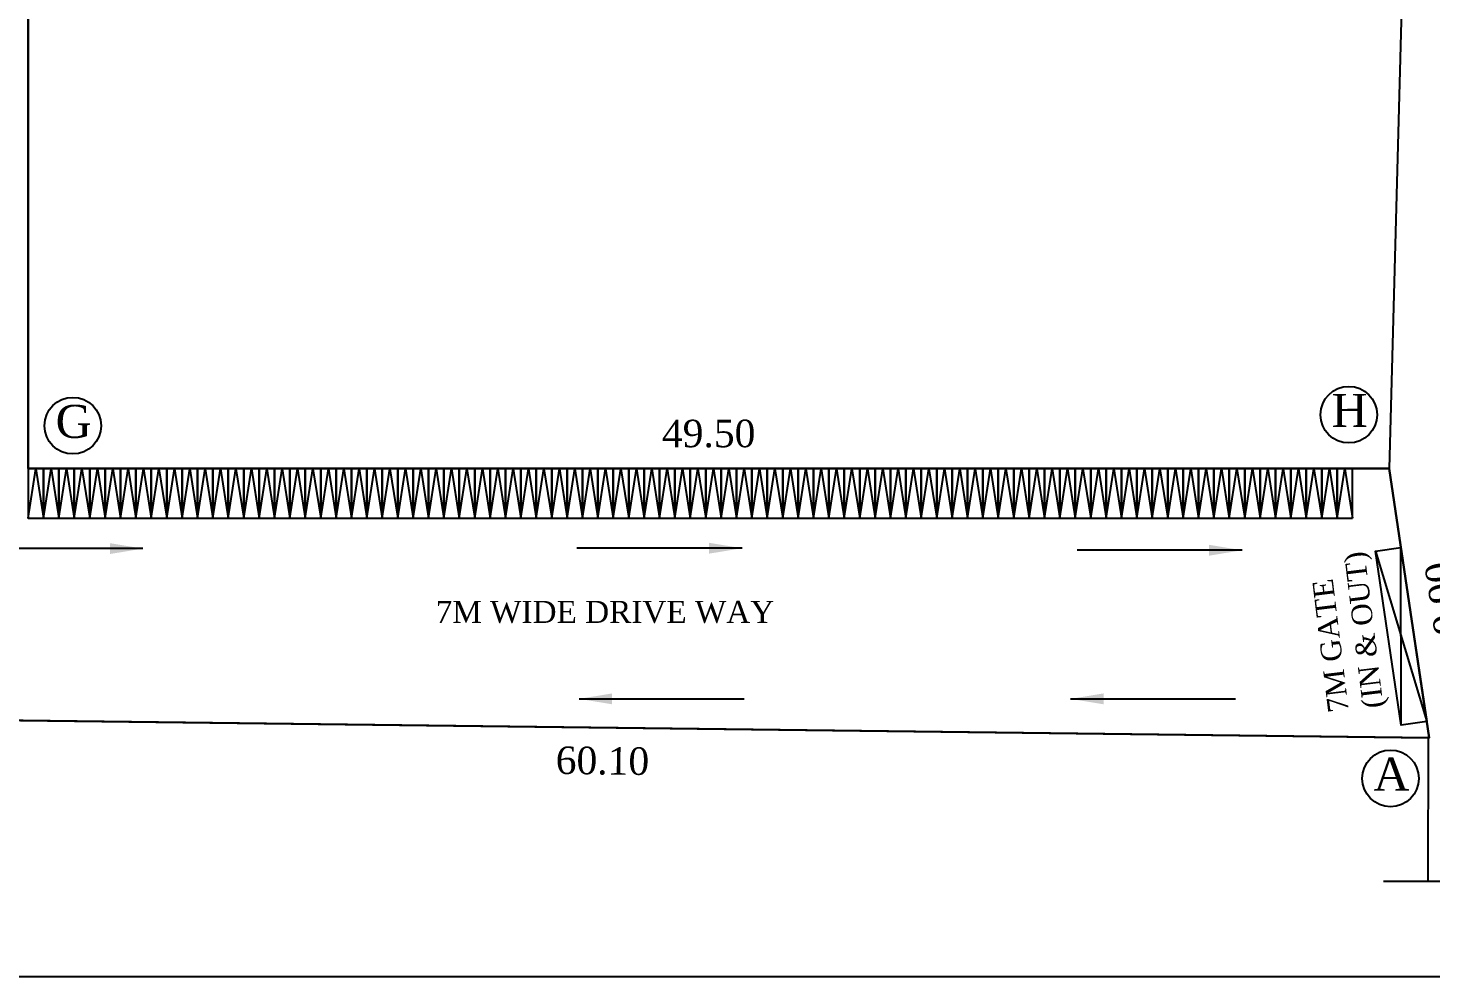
# Model space of a CAD drawing. Header units: metres. Extents: x 3616 to 3987, y 1122 to 1251.
# Drawn here: x 3676.2 to 3727.2, y 1122 to 1156.4 of the extents above; entities that cross this region are included whole.
import ezdxf

# ---------------------------------------------------------------- set-up
doc = ezdxf.new("R2010")
doc.units = ezdxf.units.M
doc.layers.add('CYCLE_PARKING', color=250, linetype='Continuous')
doc.layers.add('PLOT_BOUNDARY', color=70, linetype='Continuous')
doc.styles.add('ANAND', font='times.ttf')
doc.styles.add('SEN', font='times.ttf')
doc.dimstyles.new('v', dxfattribs={"dimtxt": 1, "dimasz": 2, "dimexe": 0.18, "dimexo": 0.0625, "dimgap": 0.75, "dimtad": 1, "dimzin": 0, "dimdsep": 46, "dimtxsty": 'SEN', "dimcen": 2, "dimse1": 1, "dimse2": 1, "dimsd1": 1, "dimsd2": 1, "dimazin": 0, "dimtfac": 1, "dimtofl": 0, "dimtmove": 0, "dimatfit": 3, "dimfxl": 0, "dimtolj": 1, "dimtzin": 0, "dimarcsym": 0})
doc.dimstyles.new('V1', dxfattribs={"dimtxt": 0.23, "dimasz": 0.1, "dimexe": 0.18, "dimexo": 0.0625, "dimgap": 0.09, "dimtad": 1, "dimzin": 0, "dimdsep": 46, "dimtxsty": 'ANAND', "dimcen": 0.09, "dimadec": 0, "dimazin": 0, "dimtfac": 1, "dimtix": 1, "dimtofl": 0, "dimtmove": 2, "dimatfit": 0, "dimfxl": 0, "dimtolj": 1, "dimtzin": 0, "dimarcsym": 0})

# ---------------------------------------------------------------- blocks, each defined once
blk = doc.blocks.new('*D330')
at = {"layer": 'Defpoints', "color": 0}
for p in [(3676.172, 1140.443), (3725.672, 1140.443), (3725.672, 1140.443)]:
    blk.add_point(p, dxfattribs=at)
at = {"color": 0, "insert": (3700.922, 1141.703), "char_height": 1, "attachment_point": 5, "style": 'SEN'}
blk.add_mtext('\\A1;49.50', dxfattribs=at)
blk = doc.blocks.new('*D331')
at = {"layer": 'Defpoints', "color": 0}
for p in [(3667.028, 1131.391), (3727.123, 1130.65), (3727.093, 1128.182)]:
    blk.add_point(p, dxfattribs=at)
at = {"color": 0, "insert": (3697.061, 1129.812), "char_height": 1, "attachment_point": 5, "rotation": 359.2942, "style": 'SEN'}
blk.add_mtext('\\A1;60.10', dxfattribs=at)
blk = doc.blocks.new('*D332')
at = {"layer": 'Defpoints', "color": 0}
for p in [(3725.672, 1140.443), (3725.672, 1140.443), (3727.123, 1130.65)]:
    blk.add_point(p, dxfattribs=at)
at = {"color": 0, "insert": (3727.644, 1135.731), "char_height": 1, "attachment_point": 5, "rotation": 98.4305, "style": 'SEN'}
blk.add_mtext('\\A1;9.90', dxfattribs=at)
blk = doc.blocks.new('*D333')
at = {"layer": 'Defpoints', "color": 0}
for p in [(3676.172, 1226.643), (3679.365, 1226.643), (3676.172, 1140.443)]:
    blk.add_point(p, dxfattribs=at)
at = {"color": 0, "insert": (3678.105, 1183.543), "char_height": 1, "attachment_point": 5, "rotation": 90, "style": 'SEN'}
blk.add_mtext('\\A1;86.20', dxfattribs=at)

msp = doc.modelspace()

# ---------------------------------------------------------------- linework, layer by layer
at = {"lineweight": -2}
for p, q in [((3726.72349, 1180.12808), (3725.67169, 1140.44319)), ((3727.08085, 1130.65068), (3727.07329, 1125.43852))]:
    msp.add_line(p, q, dxfattribs=at)
for p, q in [((3676.17169, 1140.44319), (3725.67169, 1140.44319)), ((3725.67169, 1140.44319), (3727.12313, 1130.65016)), ((3725.67169, 1140.44319), (3727.12313, 1130.65016)), ((3725.16626, 1137.437), (3727.03498, 1131.24496)), ((3726.10437, 1131.10704), (3726.09687, 1137.57493)), ((3727.12313, 1130.65016), (3667.02769, 1131.39053))]:
    msp.add_line(p, q)
for points in [[(3615.51757, 1232.38797), (3738.31728, 1232.38797), (3738.31728, 1121.96448), (3615.51757, 1121.96448)], [(3726.09687, 1137.57493), (3727.03498, 1131.24496), (3726.10437, 1131.10704), (3725.16626, 1137.437)]]:
    msp.add_lwpolyline(points, close=True)
for points in [[(3667.02769, 1131.39053), (3667.02769, 1155.79053), (3618.46677, 1159.90816), (3619.93609, 1226.64319), (3676.17169, 1226.64319), (3676.17169, 1140.44319), (3725.67169, 1140.44319), (3727.12313, 1130.65016), (3667.02769, 1131.39053)], [(3667.02769, 1131.39053), (3667.02769, 1155.79053), (3618.46677, 1159.90816), (3619.93609, 1226.64319), (3676.17169, 1226.64319), (3676.17169, 1140.44319), (3725.67169, 1140.44319), (3727.12313, 1130.65016), (3667.02769, 1131.39053)], [(3667.02769, 1131.39053), (3667.02769, 1155.79053), (3618.46677, 1159.90816), (3619.93609, 1226.64319), (3676.17169, 1226.64319), (3676.17169, 1140.44319), (3725.67169, 1140.44319), (3727.12313, 1130.65016), (3667.02769, 1131.39053)], [(3676.17169, 1226.64319), (3676.17169, 1140.44319), (3725.67169, 1140.44319), (3727.12313, 1130.65016)], [(3667.02769, 1155.79053), (3667.02769, 1131.39053), (3727.08085, 1130.65068)]]:
    msp.add_lwpolyline(points)
at = {"color": 8}
for points in [[(3676.17439, 1138.63167), (3676.45439, 1140.43167), (3676.73439, 1138.63167)], [(3676.73439, 1138.63167), (3677.01439, 1140.43167), (3677.29439, 1138.63167)], [(3677.29439, 1138.63167), (3677.57439, 1140.43167), (3677.85439, 1138.63167)], [(3677.85439, 1138.63167), (3678.13439, 1140.43167), (3678.41439, 1138.63167)], [(3678.41439, 1138.63167), (3678.69439, 1140.43167), (3678.97439, 1138.63167)], [(3678.97439, 1138.63167), (3679.25439, 1140.43167), (3679.53439, 1138.63167)], [(3679.53439, 1138.63167), (3679.81439, 1140.43167), (3680.09439, 1138.63167)], [(3680.09439, 1138.63167), (3680.37439, 1140.43167), (3680.65439, 1138.63167)], [(3680.65439, 1138.63167), (3680.93439, 1140.43167), (3681.21439, 1138.63167)], [(3681.21439, 1138.63167), (3681.49439, 1140.43167), (3681.77439, 1138.63167)], [(3681.77439, 1138.63167), (3682.05439, 1140.43167), (3682.33439, 1138.63167)], [(3682.33439, 1138.63167), (3682.61439, 1140.43167), (3682.89439, 1138.63167)], [(3682.89439, 1138.63167), (3683.17439, 1140.43167), (3683.45439, 1138.63167)], [(3683.45439, 1138.63167), (3683.73439, 1140.43167), (3684.01439, 1138.63167)], [(3684.01439, 1138.63167), (3684.29439, 1140.43167), (3684.57439, 1138.63167)], [(3684.57439, 1138.63167), (3684.85439, 1140.43167), (3685.13439, 1138.63167)], [(3685.13439, 1138.63167), (3685.41439, 1140.43167), (3685.69439, 1138.63167)], [(3685.69439, 1138.63167), (3685.97439, 1140.43167), (3686.25439, 1138.63167)], [(3686.25439, 1138.63167), (3686.53439, 1140.43167), (3686.81439, 1138.63167)], [(3686.81439, 1138.63167), (3687.09439, 1140.43167), (3687.37439, 1138.63167)], [(3687.37439, 1138.63167), (3687.65439, 1140.43167), (3687.93439, 1138.63167)], [(3687.93439, 1138.63167), (3688.21439, 1140.43167), (3688.49439, 1138.63167)], [(3688.49439, 1138.63167), (3688.77439, 1140.43167), (3689.05439, 1138.63167)], [(3689.05439, 1138.63167), (3689.33439, 1140.43167), (3689.61439, 1138.63167)], [(3689.61439, 1138.63167), (3689.89439, 1140.43167), (3690.17439, 1138.63167)], [(3690.17439, 1138.63167), (3690.45439, 1140.43167), (3690.73439, 1138.63167)], [(3690.73439, 1138.63167), (3691.01439, 1140.43167), (3691.29439, 1138.63167)], [(3691.29439, 1138.63167), (3691.57439, 1140.43167), (3691.85439, 1138.63167)], [(3691.85439, 1138.63167), (3692.13439, 1140.43167), (3692.41439, 1138.63167)], [(3692.41439, 1138.63167), (3692.69439, 1140.43167), (3692.97439, 1138.63167)], [(3692.97439, 1138.63167), (3693.25439, 1140.43167), (3693.53439, 1138.63167)], [(3693.53439, 1138.63167), (3693.81439, 1140.43167), (3694.09439, 1138.63167)], [(3694.09439, 1138.63167), (3694.37439, 1140.43167), (3694.65439, 1138.63167)], [(3694.65439, 1138.63167), (3694.93439, 1140.43167), (3695.21439, 1138.63167)], [(3695.21439, 1138.63167), (3695.49439, 1140.43167), (3695.77439, 1138.63167)], [(3695.77439, 1138.63167), (3696.05439, 1140.43167), (3696.33439, 1138.63167)], [(3696.33439, 1138.63167), (3696.61439, 1140.43167), (3696.89439, 1138.63167)], [(3696.89439, 1138.63167), (3697.17439, 1140.43167), (3697.45439, 1138.63167)], [(3697.45439, 1138.63167), (3697.73439, 1140.43167), (3698.01439, 1138.63167)], [(3698.01439, 1138.63167), (3698.29439, 1140.43167), (3698.57439, 1138.63167)], [(3698.57439, 1138.63167), (3698.85439, 1140.43167), (3699.13439, 1138.63167)], [(3699.13439, 1138.63167), (3699.41439, 1140.43167), (3699.69439, 1138.63167)], [(3699.69439, 1138.63167), (3699.97439, 1140.43167), (3700.25439, 1138.63167)], [(3700.25439, 1138.63167), (3700.53439, 1140.43167), (3700.81439, 1138.63167)], [(3700.81439, 1138.63167), (3701.09439, 1140.43167), (3701.37439, 1138.63167)], [(3701.37439, 1138.63167), (3701.65439, 1140.43167), (3701.93439, 1138.63167)], [(3701.93439, 1138.63167), (3702.21439, 1140.43167), (3702.49439, 1138.63167)], [(3702.49439, 1138.63167), (3702.77439, 1140.43167), (3703.05439, 1138.63167)], [(3703.05439, 1138.63167), (3703.33439, 1140.43167), (3703.61439, 1138.63167)], [(3703.61439, 1138.63167), (3703.89439, 1140.43167), (3704.17439, 1138.63167)], [(3704.17439, 1138.63167), (3704.45439, 1140.43167), (3704.73439, 1138.63167)], [(3704.73439, 1138.63167), (3705.01439, 1140.43167), (3705.29439, 1138.63167)], [(3705.29439, 1138.63167), (3705.57439, 1140.43167), (3705.85439, 1138.63167)], [(3705.85439, 1138.63167), (3706.13439, 1140.43167), (3706.41439, 1138.63167)], [(3706.41439, 1138.63167), (3706.69439, 1140.43167), (3706.97439, 1138.63167)], [(3706.97439, 1138.63167), (3707.25439, 1140.43167), (3707.53439, 1138.63167)], [(3707.53439, 1138.63167), (3707.81439, 1140.43167), (3708.09439, 1138.63167)], [(3708.09439, 1138.63167), (3708.37439, 1140.43167), (3708.65439, 1138.63167)], [(3708.65439, 1138.63167), (3708.93439, 1140.43167), (3709.21439, 1138.63167)], [(3709.21439, 1138.63167), (3709.49439, 1140.43167), (3709.77439, 1138.63167)], [(3709.77439, 1138.63167), (3710.05439, 1140.43167), (3710.33439, 1138.63167)], [(3710.33439, 1138.63167), (3710.61439, 1140.43167), (3710.89439, 1138.63167)], [(3710.89439, 1138.63167), (3711.17439, 1140.43167), (3711.45439, 1138.63167)], [(3711.45439, 1138.63167), (3711.73439, 1140.43167), (3712.01439, 1138.63167)], [(3712.01439, 1138.63167), (3712.29439, 1140.43167), (3712.57439, 1138.63167)], [(3712.57439, 1138.63167), (3712.85439, 1140.43167), (3713.13439, 1138.63167)], [(3713.13439, 1138.63167), (3713.41439, 1140.43167), (3713.69439, 1138.63167)], [(3713.69439, 1138.63167), (3713.97439, 1140.43167), (3714.25439, 1138.63167)], [(3714.25439, 1138.63167), (3714.53439, 1140.43167), (3714.81439, 1138.63167)], [(3714.81439, 1138.63167), (3715.09439, 1140.43167), (3715.37439, 1138.63167)], [(3715.37439, 1138.63167), (3715.65439, 1140.43167), (3715.93439, 1138.63167)], [(3715.93439, 1138.63167), (3716.21439, 1140.43167), (3716.49439, 1138.63167)], [(3716.49439, 1138.63167), (3716.77439, 1140.43167), (3717.05439, 1138.63167)], [(3717.05439, 1138.63167), (3717.33439, 1140.43167), (3717.61439, 1138.63167)], [(3717.61439, 1138.63167), (3717.89439, 1140.43167), (3718.17439, 1138.63167)], [(3718.17439, 1138.63167), (3718.45439, 1140.43167), (3718.73439, 1138.63167)], [(3718.73439, 1138.63167), (3719.01439, 1140.43167), (3719.29439, 1138.63167)], [(3719.29439, 1138.63167), (3719.57439, 1140.43167), (3719.85439, 1138.63167)], [(3719.85439, 1138.63167), (3720.13439, 1140.43167), (3720.41439, 1138.63167)], [(3720.41439, 1138.63167), (3720.69439, 1140.43167), (3720.97439, 1138.63167)], [(3720.97439, 1138.63167), (3721.25439, 1140.43167), (3721.53439, 1138.63167)], [(3721.53439, 1138.63167), (3721.81439, 1140.43167), (3722.09439, 1138.63167)], [(3722.09439, 1138.63167), (3722.37439, 1140.43167), (3722.65439, 1138.63167)], [(3722.65439, 1138.63167), (3722.93439, 1140.43167), (3723.21439, 1138.63167)], [(3723.21439, 1138.63167), (3723.49439, 1140.43167), (3723.77439, 1138.63167)], [(3723.77439, 1138.63167), (3724.05439, 1140.43167), (3724.33439, 1138.63167)]]:
    msp.add_lwpolyline(points, dxfattribs=at)
at = {"linetype": 'Continuous', "lineweight": -2}
msp.add_lwpolyline([(3725.46557, 1125.43852), (3730.77067, 1125.43852), (3731.20798, 1124.23702), (3732.08261, 1126.64003), (3732.51992, 1125.43852), (3737.38682, 1125.43852)], dxfattribs=at)
at = {"lineweight": -2}
for centre in [(3724.19886, 1142.3954), (3677.79812, 1141.99664), (3725.71819, 1129.1791)]:
    msp.add_circle(centre, 1.02826, dxfattribs=at)
at = {"layer": 'CYCLE_PARKING', "color": 250, "lineweight": 25, "ltscale": 0.1}
for points in [[(3676.73439, 1138.63167), (3676.73439, 1140.43167), (3676.17439, 1140.43167), (3676.17439, 1138.63167)], [(3677.29439, 1138.63167), (3677.29439, 1140.43167), (3676.73439, 1140.43167), (3676.73439, 1138.63167)], [(3677.85439, 1138.63167), (3677.85439, 1140.43167), (3677.29439, 1140.43167), (3677.29439, 1138.63167)], [(3678.41439, 1138.63167), (3678.41439, 1140.43167), (3677.85439, 1140.43167), (3677.85439, 1138.63167)], [(3678.97439, 1138.63167), (3678.97439, 1140.43167), (3678.41439, 1140.43167), (3678.41439, 1138.63167)], [(3679.53439, 1138.63167), (3679.53439, 1140.43167), (3678.97439, 1140.43167), (3678.97439, 1138.63167)], [(3680.09439, 1138.63167), (3680.09439, 1140.43167), (3679.53439, 1140.43167), (3679.53439, 1138.63167)], [(3680.65439, 1138.63167), (3680.65439, 1140.43167), (3680.09439, 1140.43167), (3680.09439, 1138.63167)], [(3681.21439, 1138.63167), (3681.21439, 1140.43167), (3680.65439, 1140.43167), (3680.65439, 1138.63167)], [(3681.77439, 1138.63167), (3681.77439, 1140.43167), (3681.21439, 1140.43167), (3681.21439, 1138.63167)], [(3682.33439, 1138.63167), (3682.33439, 1140.43167), (3681.77439, 1140.43167), (3681.77439, 1138.63167)], [(3682.89439, 1138.63167), (3682.89439, 1140.43167), (3682.33439, 1140.43167), (3682.33439, 1138.63167)], [(3683.45439, 1138.63167), (3683.45439, 1140.43167), (3682.89439, 1140.43167), (3682.89439, 1138.63167)], [(3684.01439, 1138.63167), (3684.01439, 1140.43167), (3683.45439, 1140.43167), (3683.45439, 1138.63167)], [(3684.57439, 1138.63167), (3684.57439, 1140.43167), (3684.01439, 1140.43167), (3684.01439, 1138.63167)], [(3685.13439, 1138.63167), (3685.13439, 1140.43167), (3684.57439, 1140.43167), (3684.57439, 1138.63167)], [(3685.69439, 1138.63167), (3685.69439, 1140.43167), (3685.13439, 1140.43167), (3685.13439, 1138.63167)], [(3686.25439, 1138.63167), (3686.25439, 1140.43167), (3685.69439, 1140.43167), (3685.69439, 1138.63167)], [(3686.81439, 1138.63167), (3686.81439, 1140.43167), (3686.25439, 1140.43167), (3686.25439, 1138.63167)], [(3687.37439, 1138.63167), (3687.37439, 1140.43167), (3686.81439, 1140.43167), (3686.81439, 1138.63167)], [(3687.93439, 1138.63167), (3687.93439, 1140.43167), (3687.37439, 1140.43167), (3687.37439, 1138.63167)], [(3688.49439, 1138.63167), (3688.49439, 1140.43167), (3687.93439, 1140.43167), (3687.93439, 1138.63167)], [(3689.05439, 1138.63167), (3689.05439, 1140.43167), (3688.49439, 1140.43167), (3688.49439, 1138.63167)], [(3689.61439, 1138.63167), (3689.61439, 1140.43167), (3689.05439, 1140.43167), (3689.05439, 1138.63167)], [(3690.17439, 1138.63167), (3690.17439, 1140.43167), (3689.61439, 1140.43167), (3689.61439, 1138.63167)], [(3690.73439, 1138.63167), (3690.73439, 1140.43167), (3690.17439, 1140.43167), (3690.17439, 1138.63167)], [(3691.29439, 1138.63167), (3691.29439, 1140.43167), (3690.73439, 1140.43167), (3690.73439, 1138.63167)], [(3691.85439, 1138.63167), (3691.85439, 1140.43167), (3691.29439, 1140.43167), (3691.29439, 1138.63167)], [(3692.41439, 1138.63167), (3692.41439, 1140.43167), (3691.85439, 1140.43167), (3691.85439, 1138.63167)], [(3692.97439, 1138.63167), (3692.97439, 1140.43167), (3692.41439, 1140.43167), (3692.41439, 1138.63167)], [(3693.53439, 1138.63167), (3693.53439, 1140.43167), (3692.97439, 1140.43167), (3692.97439, 1138.63167)], [(3694.09439, 1138.63167), (3694.09439, 1140.43167), (3693.53439, 1140.43167), (3693.53439, 1138.63167)], [(3694.65439, 1138.63167), (3694.65439, 1140.43167), (3694.09439, 1140.43167), (3694.09439, 1138.63167)], [(3695.21439, 1138.63167), (3695.21439, 1140.43167), (3694.65439, 1140.43167), (3694.65439, 1138.63167)], [(3695.77439, 1138.63167), (3695.77439, 1140.43167), (3695.21439, 1140.43167), (3695.21439, 1138.63167)], [(3696.33439, 1138.63167), (3696.33439, 1140.43167), (3695.77439, 1140.43167), (3695.77439, 1138.63167)], [(3696.89439, 1138.63167), (3696.89439, 1140.43167), (3696.33439, 1140.43167), (3696.33439, 1138.63167)], [(3697.45439, 1138.63167), (3697.45439, 1140.43167), (3696.89439, 1140.43167), (3696.89439, 1138.63167)], [(3698.01439, 1138.63167), (3698.01439, 1140.43167), (3697.45439, 1140.43167), (3697.45439, 1138.63167)], [(3698.57439, 1138.63167), (3698.57439, 1140.43167), (3698.01439, 1140.43167), (3698.01439, 1138.63167)], [(3699.13439, 1138.63167), (3699.13439, 1140.43167), (3698.57439, 1140.43167), (3698.57439, 1138.63167)], [(3699.69439, 1138.63167), (3699.69439, 1140.43167), (3699.13439, 1140.43167), (3699.13439, 1138.63167)], [(3700.25439, 1138.63167), (3700.25439, 1140.43167), (3699.69439, 1140.43167), (3699.69439, 1138.63167)], [(3700.81439, 1138.63167), (3700.81439, 1140.43167), (3700.25439, 1140.43167), (3700.25439, 1138.63167)], [(3701.37439, 1138.63167), (3701.37439, 1140.43167), (3700.81439, 1140.43167), (3700.81439, 1138.63167)], [(3701.93439, 1138.63167), (3701.93439, 1140.43167), (3701.37439, 1140.43167), (3701.37439, 1138.63167)], [(3702.49439, 1138.63167), (3702.49439, 1140.43167), (3701.93439, 1140.43167), (3701.93439, 1138.63167)], [(3703.05439, 1138.63167), (3703.05439, 1140.43167), (3702.49439, 1140.43167), (3702.49439, 1138.63167)], [(3703.61439, 1138.63167), (3703.61439, 1140.43167), (3703.05439, 1140.43167), (3703.05439, 1138.63167)], [(3704.17439, 1138.63167), (3704.17439, 1140.43167), (3703.61439, 1140.43167), (3703.61439, 1138.63167)], [(3704.73439, 1138.63167), (3704.73439, 1140.43167), (3704.17439, 1140.43167), (3704.17439, 1138.63167)], [(3705.29439, 1138.63167), (3705.29439, 1140.43167), (3704.73439, 1140.43167), (3704.73439, 1138.63167)], [(3705.85439, 1138.63167), (3705.85439, 1140.43167), (3705.29439, 1140.43167), (3705.29439, 1138.63167)], [(3706.41439, 1138.63167), (3706.41439, 1140.43167), (3705.85439, 1140.43167), (3705.85439, 1138.63167)], [(3706.97439, 1138.63167), (3706.97439, 1140.43167), (3706.41439, 1140.43167), (3706.41439, 1138.63167)], [(3707.53439, 1138.63167), (3707.53439, 1140.43167), (3706.97439, 1140.43167), (3706.97439, 1138.63167)], [(3708.09439, 1138.63167), (3708.09439, 1140.43167), (3707.53439, 1140.43167), (3707.53439, 1138.63167)], [(3708.65439, 1138.63167), (3708.65439, 1140.43167), (3708.09439, 1140.43167), (3708.09439, 1138.63167)], [(3709.21439, 1138.63167), (3709.21439, 1140.43167), (3708.65439, 1140.43167), (3708.65439, 1138.63167)], [(3709.77439, 1138.63167), (3709.77439, 1140.43167), (3709.21439, 1140.43167), (3709.21439, 1138.63167)], [(3710.33439, 1138.63167), (3710.33439, 1140.43167), (3709.77439, 1140.43167), (3709.77439, 1138.63167)], [(3710.89439, 1138.63167), (3710.89439, 1140.43167), (3710.33439, 1140.43167), (3710.33439, 1138.63167)], [(3711.45439, 1138.63167), (3711.45439, 1140.43167), (3710.89439, 1140.43167), (3710.89439, 1138.63167)], [(3712.01439, 1138.63167), (3712.01439, 1140.43167), (3711.45439, 1140.43167), (3711.45439, 1138.63167)], [(3712.57439, 1138.63167), (3712.57439, 1140.43167), (3712.01439, 1140.43167), (3712.01439, 1138.63167)], [(3713.13439, 1138.63167), (3713.13439, 1140.43167), (3712.57439, 1140.43167), (3712.57439, 1138.63167)], [(3713.69439, 1138.63167), (3713.69439, 1140.43167), (3713.13439, 1140.43167), (3713.13439, 1138.63167)], [(3714.25439, 1138.63167), (3714.25439, 1140.43167), (3713.69439, 1140.43167), (3713.69439, 1138.63167)], [(3714.81439, 1138.63167), (3714.81439, 1140.43167), (3714.25439, 1140.43167), (3714.25439, 1138.63167)], [(3715.37439, 1138.63167), (3715.37439, 1140.43167), (3714.81439, 1140.43167), (3714.81439, 1138.63167)], [(3715.93439, 1138.63167), (3715.93439, 1140.43167), (3715.37439, 1140.43167), (3715.37439, 1138.63167)], [(3716.49439, 1138.63167), (3716.49439, 1140.43167), (3715.93439, 1140.43167), (3715.93439, 1138.63167)], [(3717.05439, 1138.63167), (3717.05439, 1140.43167), (3716.49439, 1140.43167), (3716.49439, 1138.63167)], [(3717.61439, 1138.63167), (3717.61439, 1140.43167), (3717.05439, 1140.43167), (3717.05439, 1138.63167)], [(3718.17439, 1138.63167), (3718.17439, 1140.43167), (3717.61439, 1140.43167), (3717.61439, 1138.63167)], [(3718.73439, 1138.63167), (3718.73439, 1140.43167), (3718.17439, 1140.43167), (3718.17439, 1138.63167)], [(3719.29439, 1138.63167), (3719.29439, 1140.43167), (3718.73439, 1140.43167), (3718.73439, 1138.63167)], [(3719.85439, 1138.63167), (3719.85439, 1140.43167), (3719.29439, 1140.43167), (3719.29439, 1138.63167)], [(3720.41439, 1138.63167), (3720.41439, 1140.43167), (3719.85439, 1140.43167), (3719.85439, 1138.63167)], [(3720.97439, 1138.63167), (3720.97439, 1140.43167), (3720.41439, 1140.43167), (3720.41439, 1138.63167)], [(3721.53439, 1138.63167), (3721.53439, 1140.43167), (3720.97439, 1140.43167), (3720.97439, 1138.63167)], [(3722.09439, 1138.63167), (3722.09439, 1140.43167), (3721.53439, 1140.43167), (3721.53439, 1138.63167)], [(3722.65439, 1138.63167), (3722.65439, 1140.43167), (3722.09439, 1140.43167), (3722.09439, 1138.63167)], [(3723.21439, 1138.63167), (3723.21439, 1140.43167), (3722.65439, 1140.43167), (3722.65439, 1138.63167)], [(3723.77439, 1138.63167), (3723.77439, 1140.43167), (3723.21439, 1140.43167), (3723.21439, 1138.63167)], [(3724.33439, 1138.63167), (3724.33439, 1140.43167), (3723.77439, 1140.43167), (3723.77439, 1138.63167)]]:
    msp.add_lwpolyline(points, close=True, dxfattribs=at)
at = {"layer": 'PLOT_BOUNDARY', "linetype": 'ByBlock'}
msp.add_lwpolyline([(3619.9361, 1226.6436), (3618.46678, 1159.90857), (3667.0277, 1155.79094), (3667.0277, 1131.39094), (3727.12314, 1130.65057), (3725.6717, 1140.4436), (3676.1717, 1140.4436), (3676.1717, 1226.6436)], close=True, dxfattribs=at)

# ---------------------------------------------------------------- texts
at = {"lineweight": -2, "style": 'ANAND'}
for s, p in [('G', (3677.17711, 1141.54989)), ('H', (3723.57784, 1141.94865)), ('A', (3725.09717, 1128.73235))]:
    msp.add_text(s, height=1.2, rotation=0.198326, dxfattribs=at).set_placement(p)
at = {"style": 'ANAND'}
for s, p in [('(IN & OUT)', (3725.46221, 1131.77334)), ('7M GATE', (3724.20211, 1131.62394))]:
    msp.add_text(s, height=0.75, rotation=96.956954, dxfattribs=at).set_placement(p)
at = {"lineweight": -2, "insert": (3690.9947, 1135.62908), "char_height": 0.8, "width": 21.1930116, "attachment_point": 1, "style": 'ANAND'}
msp.add_mtext('7M WIDE DRIVE WAY', dxfattribs=at)

# ---------------------------------------------------------------- dimensions: what is measured, and where the dimension line sits
for p1, p2, distance, override, picture, middle in [((3676.17169, 1140.44319), (3676.17169, 1226.64319), -3.1931, {"dimfxl": 5.18, "dimarcsym": 1}, '*D333', (3678.1047, 1183.54319)), ((3676.17169, 1140.44319), (3725.67169, 1140.44319), 0, {"dimfxl": 5.18, "dimarcsym": 1}, '*D330', (3700.92169, 1141.70328)), ((3727.12313, 1130.65016), (3725.67169, 1140.44319), 0, {"dimtxt": 1, "dimfxl": 5.18, "dimarcsym": 1}, '*D332', (3727.64389, 1135.73142)), ((3667.02769, 1131.39053), (3727.12313, 1130.65016), -2.46843, {"dimfxl": 5.18, "dimarcsym": 1}, '*D331', (3697.06053, 1129.8121))]:
    dim = msp.add_aligned_dim(p1=p1, p2=p2, distance=distance, dimstyle='v', override=override)
    dim.commit()
    dim.dimension.update_dxf_attribs({"geometry": picture, "text_midpoint": middle})

# ---------------------------------------------------------------- leaders
for points in [[(3680.35038, 1137.52964), (3673.39195, 1137.52964)], [(3702.13846, 1137.54267), (3696.1334, 1137.54267)], [(3720.32208, 1137.46915), (3714.31702, 1137.46915)], [(3696.211, 1132.06886), (3702.21606, 1132.06886)], [(3714.08006, 1132.06886), (3720.08512, 1132.06886)]]:
    msp.add_leader(points, dimstyle='V1', override={"dimasz": 1.2, "dimtad": 0})

doc.saveas('drawing.dxf')
